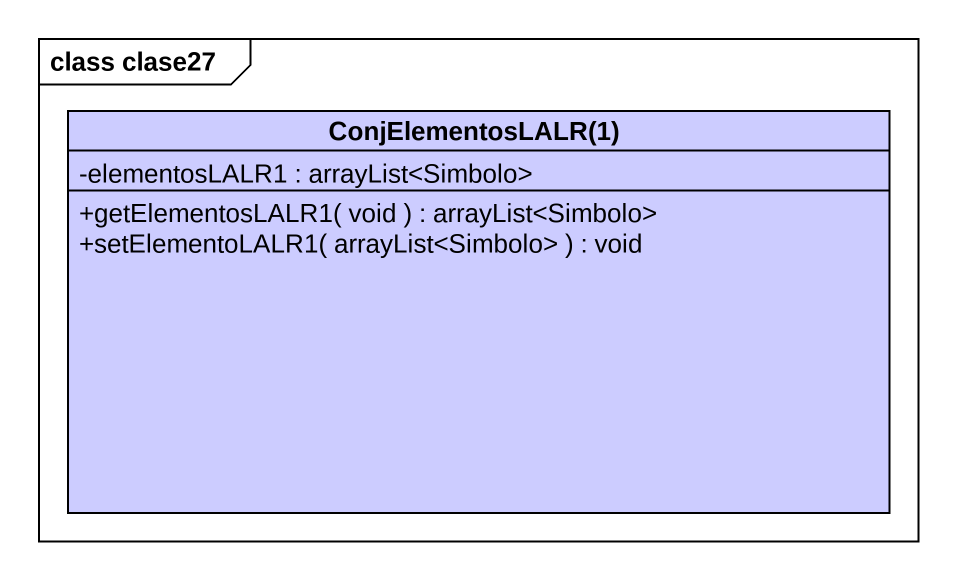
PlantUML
@startuml
mainframe class clase27
hide circle
hide empty members
skinparam classAttributeIconSize 0
class "ConjElementosLALR(1)" as ConjElementosLALR_1 #CCCCFF {
  -elementosLALR1 : arrayList<Simbolo>
  +getElementosLALR1( void ) : arrayList<Simbolo>
  +setElementoLALR1( arrayList<Simbolo> ) : void
}
@enduml
